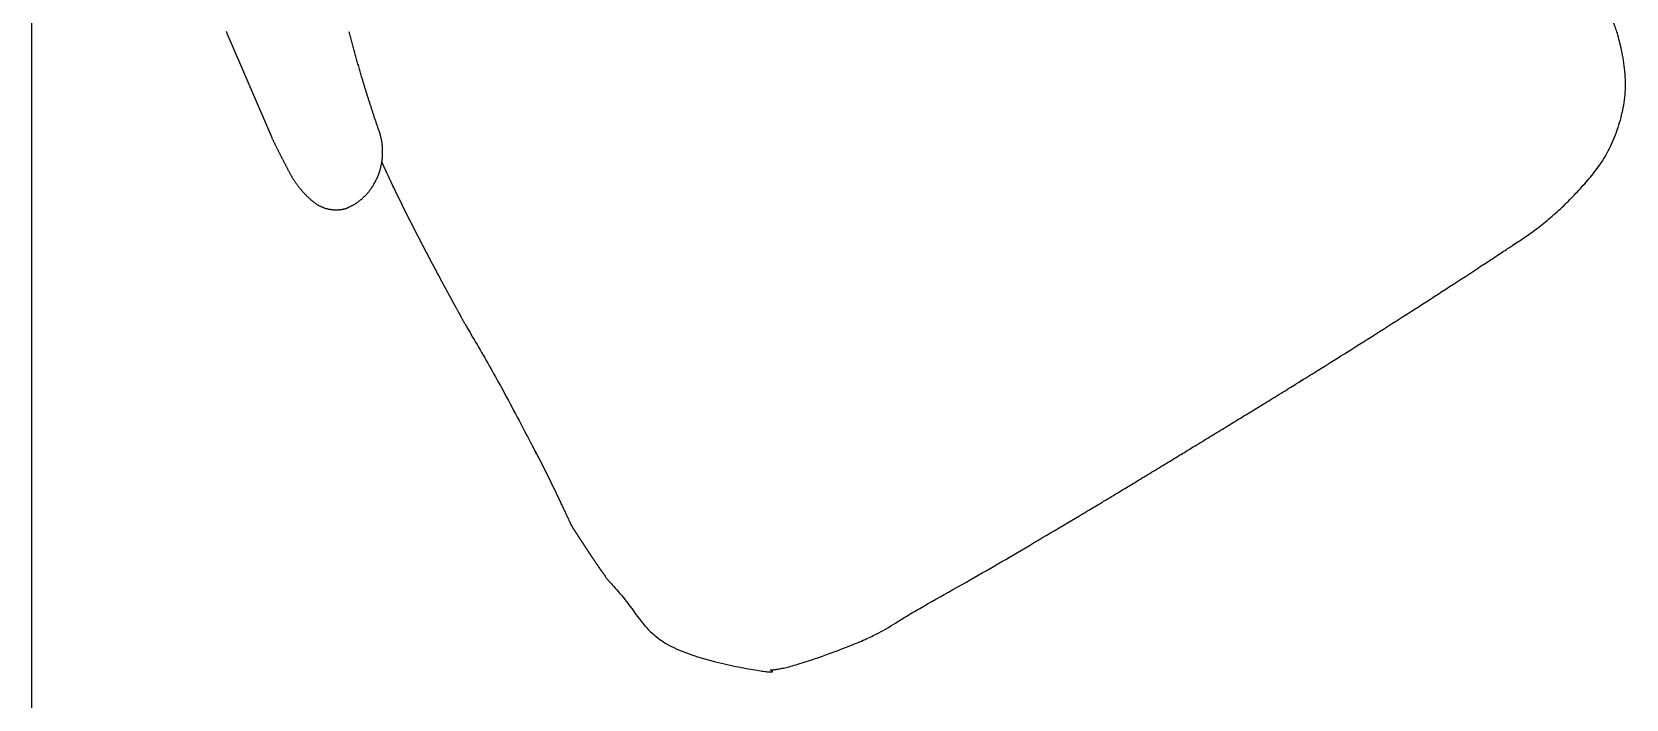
# Model space of a CAD drawing. Header units: inches. Extents: x 1174834 to 1369688, y -175882 to -108740.
# Drawn here: x 1350700 to 1351530, y -169448 to -169100 of the extents above; entities that cross this region are included whole.
import ezdxf

# ---------------------------------------------------------------- set-up
doc = ezdxf.new("R2010")
doc.units = ezdxf.units.IN
doc.header["$LTSCALE"] = 500
doc.header["$MEASUREMENT"] = 0
doc.linetypes.add('DASH', pattern=[0.35, 0.25, -0.1])
doc.layers.add('FF-FURN', color=51, linetype='Continuous')

# ---------------------------------------------------------------- blocks, each defined once
blk = doc.blocks.new('A$C48916692')
at = {"color": 3, "linetype": 'DASH', "ltscale": 150}
blk.add_lwpolyline([(10244.89, 7347.82), (10244.66, 7347.73), (10244.43, 7347.65), (10244.2, 7347.56), (10243.97, 7347.48), (10189.65, 7324.19), (10189.36, 7324.05), (10189.07, 7323.9), (10188.77, 7323.76), (10188.48, 7323.62), (10188.19, 7323.48), (10187.9, 7323.34), (10187.61, 7323.19), (10187.32, 7323.05), (10187.03, 7322.91), (10186.74, 7322.77), (10186.45, 7322.62), (10186.16, 7322.48), (10185.87, 7322.34), (10185.59, 7322.19), (10185.3, 7322.05), (10185.01, 7321.91), (10184.72, 7321.76), (10184.43, 7321.62), (10184.14, 7321.47), (10183.85, 7321.33), (10183.56, 7321.18), (10183.27, 7321.04), (10182.98, 7320.89), (10182.69, 7320.75), (10182.41, 7320.6), (10182.12, 7320.46), (10181.83, 7320.31), (10181.54, 7320.17), (10181.25, 7320.02), (10180.96, 7319.88), (10180.68, 7319.73), (10180.39, 7319.58), (10180.1, 7319.44), (10179.81, 7319.29), (10179.52, 7319.14), (10179.24, 7318.99), (10178.95, 7318.85), (10178.66, 7318.7), (10178.37, 7318.55), (10178.09, 7318.4), (10177.8, 7318.26), (10177.51, 7318.11), (10177.22, 7317.96), (10176.94, 7317.81), (10176.65, 7317.66), (10176.36, 7317.51), (10176.08, 7317.36), (10175.79, 7317.22), (10175.5, 7317.07), (10175.22, 7316.92), (10174.93, 7316.77), (10174.64, 7316.62), (10174.36, 7316.47), (10174.07, 7316.32), (10173.79, 7316.17), (10173.5, 7316.02), (10173.21, 7315.87), (10172.93, 7315.72), (10172.64, 7315.56), (10172.36, 7315.41), (10172.07, 7315.26), (10171.79, 7315.11), (10171.5, 7314.96), (10171.22, 7314.81), (10170.95, 7314.66), (10170.68, 7314.52), (10170.42, 7314.38), (10170.15, 7314.23), (10169.89, 7314.08), (10169.63, 7313.93), (10169.37, 7313.78), (10169.11, 7313.62), (10168.85, 7313.47), (10168.59, 7313.31), (10168.33, 7313.15), (10168.07, 7312.99), (10167.82, 7312.83), (10167.56, 7312.67), (10167.31, 7312.5), (10167.06, 7312.34), (10166.81, 7312.17), (10166.56, 7312), (10166.31, 7311.83), (10166.06, 7311.66), (10165.81, 7311.48), (10165.56, 7311.31), (10165.32, 7311.13), (10165.08, 7310.95), (10164.83, 7310.77), (10164.59, 7310.59), (10164.35, 7310.41), (10164.11, 7310.22), (10163.87, 7310.04), (10163.63, 7309.85), (10163.4, 7309.66), (10163.16, 7309.47), (10162.93, 7309.28), (10162.7, 7309.09), (10162.47, 7308.89), (10162.24, 7308.7), (10162.01, 7308.5), (10161.78, 7308.3), (10161.55, 7308.1), (10161.33, 7307.9), (10161.1, 7307.7), (10160.88, 7307.49), (10160.66, 7307.29), (10160.44, 7307.08), (10160.22, 7306.87), (10160, 7306.66), (10159.79, 7306.45), (10159.57, 7306.24), (10159.36, 7306.02), (10159.14, 7305.81), (10158.93, 7305.59), (10158.72, 7305.37), (10158.52, 7305.15), (10158.31, 7304.93), (10158.1, 7304.71), (10157.9, 7304.49), (10157.7, 7304.27), (10157.49, 7304.04), (10157.29, 7303.81), (10157.1, 7303.59), (10156.9, 7303.36), (10156.7, 7303.13), (10156.51, 7302.89), (10156.31, 7302.66), (10156.14, 7302.44), (10155.96, 7302.22), (10155.79, 7302), (10155.63, 7301.77), (10155.46, 7301.54), (10155.31, 7301.31), (10155.15, 7301.08), (10155, 7300.84), (10154.85, 7300.6), (10154.7, 7300.36), (10154.56, 7300.12), (10154.42, 7299.88), (10154.28, 7299.63), (10154.15, 7299.38), (10154.03, 7299.13), (10153.9, 7298.88), (10153.78, 7298.62), (10153.67, 7298.37), (10153.55, 7298.11), (10153.44, 7297.85), (10153.34, 7297.59), (10153.24, 7297.33), (10153.14, 7297.06), (10153.05, 7296.8), (10152.96, 7296.53), (10152.87, 7296.27), (10152.79, 7296), (10152.71, 7295.73), (10152.64, 7295.45), (10152.57, 7295.18), (10152.51, 7294.91), (10152.44, 7294.63), (10152.39, 7294.36), (10152.33, 7294.08), (10152.28, 7293.81), (10152.24, 7293.53), (10152.2, 7293.25), (10152.16, 7292.97), (10152.13, 7292.69), (10152.1, 7292.41), (10152.08, 7292.13), (10152.06, 7291.85), (10152.04, 7291.57), (10152.03, 7291.29), (10152.02, 7291.01), (10152.02, 7290.73), (10152.02, 7290.45), (10152.02, 7290.17), (10152.03, 7289.89), (10152.04, 7289.61), (10152.06, 7289.32), (10152.08, 7289.04), (10152.11, 7288.76), (10152.14, 7288.48), (10152.17, 7288.21), (10152.21, 7287.93), (10152.25, 7287.65), (10152.3, 7287.37), (10152.35, 7287.1), (10152.4, 7286.82), (10152.46, 7286.54), (10152.52, 7286.27), (10152.59, 7286), (10152.66, 7285.73), (10152.76, 7285.48), (10152.86, 7285.23), (10152.96, 7284.99), (10153.06, 7284.74), (10153.16, 7284.5), (10153.27, 7284.25), (10153.38, 7284.01), (10153.49, 7283.77), (10153.61, 7283.53), (10153.72, 7283.29), (10153.84, 7283.06), (10153.96, 7282.82), (10154.08, 7282.58), (10154.21, 7282.35), (10154.33, 7282.12), (10154.46, 7281.89), (10154.6, 7281.65), (10154.73, 7281.43), (10154.86, 7281.2), (10155, 7280.97), (10155.14, 7280.74), (10155.28, 7280.52), (10155.43, 7280.3), (10155.57, 7280.08), (10155.72, 7279.86), (10155.87, 7279.64), (10156.02, 7279.42), (10156.18, 7279.2), (10156.33, 7278.99), (10156.49, 7278.78), (10156.65, 7278.56), (10156.82, 7278.35), (10156.98, 7278.15), (10157.15, 7277.94), (10157.31, 7277.73), (10157.48, 7277.53), (10157.65, 7277.33), (10157.83, 7277.13), (10158, 7276.93), (10158.18, 7276.73), (10158.36, 7276.53), (10158.54, 7276.34), (10158.72, 7276.15), (10158.91, 7275.96), (10159.09, 7275.77), (10159.28, 7275.58), (10159.47, 7275.39), (10159.66, 7275.21), (10159.86, 7275.03), (10160.05, 7274.85), (10160.25, 7274.67), (10160.44, 7274.49), (10160.64, 7274.32), (10160.85, 7274.14), (10161.05, 7273.97), (10161.25, 7273.8), (10161.46, 7273.64), (10161.67, 7273.47), (10161.88, 7273.31), (10162.09, 7273.15), (10162.3, 7272.99), (10162.51, 7272.83), (10162.73, 7272.67), (10162.94, 7272.52), (10163.35, 7272.24), (10163.76, 7271.96), (10164.17, 7271.69), (10164.59, 7271.43), (10165.01, 7271.17), (10165.44, 7270.92), (10165.86, 7270.67), (10166.3, 7270.43), (10166.73, 7270.2), (10167.17, 7269.98), (10167.61, 7269.76), (10168.06, 7269.54), (10168.51, 7269.34), (10168.96, 7269.14), (10169.42, 7268.95), (10169.87, 7268.76), (10170.33, 7268.58), (10170.8, 7268.41), (10171.26, 7268.24), (10171.73, 7268.08), (10172.2, 7267.93), (10172.67, 7267.79), (10173.15, 7267.65), (10173.62, 7267.52), (10174.1, 7267.4), (10174.58, 7267.28), (10175.06, 7267.17), (10175.55, 7267.07), (10176.03, 7266.98), (10176.52, 7266.89), (10177, 7266.81), (10177.49, 7266.74), (10177.98, 7266.67), (10178.47, 7266.61), (10178.96, 7266.56), (10179.46, 7266.52), (10179.95, 7266.48), (10180.44, 7266.45), (10180.93, 7266.43), (10181.43, 7266.41), (10181.92, 7266.41), (10182.42, 7266.41), (10182.91, 7266.41), (10183.4, 7266.43), (10183.9, 7266.45), (10184.39, 7266.48), (10184.88, 7266.52), (10185.37, 7266.56), (10185.87, 7266.61), (10186.36, 7266.67), (10186.85, 7266.74), (10187.33, 7266.81), (10187.82, 7266.89), (10188.31, 7266.98), (10188.79, 7267.07), (10189.28, 7267.18), (10189.76, 7267.29), (10190.24, 7267.4), (10190.72, 7267.53), (10191.19, 7267.66), (10191.67, 7267.79), (10192.14, 7267.94), (10192.61, 7268.09), (10193.08, 7268.25), (10193.51, 7268.4), (10193.94, 7268.55), (10194.37, 7268.7), (10194.8, 7268.84), (10195.23, 7268.99), (10195.66, 7269.14), (10196.1, 7269.29), (10196.53, 7269.43), (10196.96, 7269.58), (10197.39, 7269.73), (10197.82, 7269.87), (10198.25, 7270.02), (10198.69, 7270.17), (10199.12, 7270.31), (10199.55, 7270.46), (10199.98, 7270.6), (10200.42, 7270.75), (10200.85, 7270.89), (10201.28, 7271.03), (10201.72, 7271.18), (10202.15, 7271.32), (10202.58, 7271.46), (10203.01, 7271.61), (10203.45, 7271.75), (10203.88, 7271.89), (10204.31, 7272.03), (10204.75, 7272.17), (10205.18, 7272.32), (10205.62, 7272.46), (10206.05, 7272.6), (10206.48, 7272.74), (10206.92, 7272.88), (10207.35, 7273.02), (10207.79, 7273.16), (10208.22, 7273.3), (10208.66, 7273.43), (10209.09, 7273.57), (10209.52, 7273.71), (10209.96, 7273.85), (10210.39, 7273.99), (10210.83, 7274.12), (10211.26, 7274.26), (10211.7, 7274.4), (10212.13, 7274.53), (10212.57, 7274.67), (10213.01, 7274.8), (10213.44, 7274.94), (10213.88, 7275.08), (10214.31, 7275.21), (10214.75, 7275.34), (10215.18, 7275.48), (10215.62, 7275.61), (10216.06, 7275.75), (10216.49, 7275.88), (10216.93, 7276.01), (10217.36, 7276.15), (10217.8, 7276.28), (10218.24, 7276.41), (10218.67, 7276.54), (10219.11, 7276.67), (10219.55, 7276.8), (10219.99, 7276.94), (10220.42, 7277.07), (10220.86, 7277.2), (10221.5, 7277.39), (10222.15, 7277.58), (10222.79, 7277.77), (10223.43, 7277.95), (10224.08, 7278.14), (10224.72, 7278.33), (10225.37, 7278.51), (10226.01, 7278.7), (10226.65, 7278.89), (10227.3, 7279.07), (10227.94, 7279.25), (10228.59, 7279.44), (10229.24, 7279.62), (10229.88, 7279.8), (10230.53, 7279.98), (10231.17, 7280.16), (10231.82, 7280.34), (10232.47, 7280.52), (10233.11, 7280.7), (10233.76, 7280.88), (10234.41, 7281.05), (10235.05, 7281.23), (10235.7, 7281.4), (10236.35, 7281.58), (10237, 7281.75), (10237.64, 7281.93), (10238.29, 7282.1), (10238.94, 7282.27), (10239.59, 7282.44), (10240.24, 7282.61), (10240.89, 7282.78), (10241.53, 7282.95), (10242.18, 7283.12), (10242.83, 7283.29), (10243.48, 7283.46), (10244.13, 7283.62), (10244.78, 7283.79)], dxfattribs=at)
blk.add_rational_spline([(10176.76, 7266.85), (10169.87, 7263.65), (10163.92, 7260.9), (10163.92, 7260.9), (10163.92, 7260.9), (10162.17, 7260.06), (10160.38, 7259.2), (10157.38, 7257.74), (10154.24, 7256.19), (10151.09, 7254.64), (10147.79, 7252.97), (10144.49, 7251.31), (10140.97, 7249.51), (10137.45, 7247.71), (10133.7, 7245.75), (10129.95, 7243.8), (10126.08, 7241.75), (10122.21, 7239.7), (10118.19, 7237.54), (10114.16, 7235.39), (10110.02, 7233.13), (10105.87, 7230.88), (10101.57, 7228.52), (10097.26, 7226.16), (10092.81, 7223.69), (10060.31, 7204.45), (10026.68, 7187.26), (10026.28, 7187.04), (10025.93, 7186.86), (10025.16, 7186.45), (10024.5, 7186.1), (10023.84, 7185.76), (10023.05, 7185.35), (10022.27, 7184.94), (10021.44, 7184.52), (10020.62, 7184.1), (10019.17, 7183.36), (10017.71, 7182.62), (10015.82, 7181.68), (10013.93, 7180.74), (10011.95, 7179.76), (10009.97, 7178.79), (10007.62, 7177.65), (10005.27, 7176.51), (10002.94, 7175.39), (10000.63, 7174.28), (9998.49, 7173.27), (9998.48, 7173.26), (9998.47, 7173.26), (9998.14, 7173.1), (9997.7, 7172.9), (9997.26, 7172.7), (9996.8, 7172.49), (9996.78, 7172.48), (9996.76, 7172.47), (9992.01, 7170.2), (9987.24, 7167.98), (9986.1, 7167.25), (9984.94, 7166.5), (9982.66, 7165.03), (9980.48, 7163.61), (9978.31, 7162.19), (9976.8, 7161.2), (9975.29, 7160.21), (9974.25, 7159.53), (9973.21, 7158.84), (9972.23, 7158.19), (9971.24, 7157.54), (9970.26, 7156.88), (9969.28, 7156.22), (9968.31, 7155.56), (9967.33, 7154.9), (9966.36, 7154.23), (9965.4, 7153.55), (9964.29, 7152.77), (9963.18, 7151.99), (9962.11, 7151.21), (9961.05, 7150.44), (9959.73, 7149.47), (9947.82, 7140.33), (9936.99, 7129.93), (9907.9, 7103.52), (9912.28, 7064.47), (9912.28, 7064.47), (9912.28, 7064.47), (9917.22, 7033.36), (9933.25, 7006.24), (9965.51, 6948.74), (9999.47, 6892.22), (10015.16, 6866.21), (10031, 6840.3), (10046.8, 6814.37), (10062.76, 6788.53), (10062.76, 6788.53), (10062.76, 6788.53), (10097.51, 6732.49), (10133.9, 6677.51), (10133.9, 6677.51), (10133.9, 6677.51), (10150.69, 6650.85), (10176.11, 6632.24), (10208.84, 6610.49), (10245.63, 6624.3), (10259.83, 6629.17), (10273.39, 6635.59), (10274.86, 6636.32), (10276.04, 6636.91), (10277.21, 6637.5), (10278.41, 6638.13), (10279.62, 6638.76), (10280.66, 6639.31), (10281.7, 6639.87), (10282.73, 6640.43), (10283.77, 6641), (10284.8, 6641.57), (10285.83, 6642.14), (10286.86, 6642.72), (10287.89, 6643.29), (10288.98, 6643.9), (10290.06, 6644.51), (10291.63, 6645.4), (10293.2, 6646.29), (10295.46, 6647.58), (10297.72, 6648.87), (10300.07, 6650.23), (10301.26, 6650.92), (10302.43, 6651.59), (10302.43, 6651.59), (10302.43, 6651.59), (10306.59, 6654.82), (10310.78, 6658.01), (10310.78, 6658.01), (10310.78, 6658.01), (10310.8, 6658.02), (10310.82, 6658.04), (10311.21, 6658.35), (10311.59, 6658.65), (10311.97, 6658.95), (10312.26, 6659.17), (10312.27, 6659.18), (10312.28, 6659.18), (10314.16, 6660.62), (10316.21, 6662.17), (10318.26, 6663.73), (10320.35, 6665.3), (10322.44, 6666.87), (10324.21, 6668.18), (10325.98, 6669.5), (10327.68, 6670.75), (10329.39, 6672), (10330.71, 6672.96), (10332.03, 6673.92), (10332.78, 6674.45), (10333.53, 6674.99), (10334.25, 6675.51), (10334.98, 6676.02), (10335.59, 6676.45), (10336.2, 6676.88), (10336.91, 6677.38), (10337.24, 6677.6), (10337.61, 6677.86), (10337.61, 6677.86), (10337.61, 6677.86), (10368.27, 6699.91), (10400.24, 6720.02), (10400.24, 6720.02), (10400.24, 6720.02), (10404.47, 6722.86), (10408.54, 6725.6), (10412.61, 6728.35), (10416.51, 6731.01), (10420.4, 6733.67), (10424.17, 6736.26), (10427.93, 6738.85), (10431.51, 6741.36), (10435.1, 6743.86), (10438.56, 6746.31), (10442.01, 6748.75), (10445.22, 6751.05), (10448.43, 6753.36), (10451.42, 6755.54), (10454.41, 6757.71), (10457.23, 6759.8), (10460.04, 6761.89), (10462.71, 6763.89), (10464.3, 6765.09), (10465.84, 6766.26), (10465.84, 6766.26), (10465.84, 6766.26), (10472.11, 6771.15), (10478.29, 6776.16)], [0.999838019035, 0.999887936586, 1, 1, 1, 1, 1, 1, 1, 1, 1, 1, 1, 1, 1, 1, 1, 1, 1, 1, 1, 1, 1, 1, 1, 0.999520795268, 1, 1, 1, 1, 1, 1, 1, 1, 1, 1, 1, 1, 1, 1, 1, 1, 1, 1, 1, 1, 1, 1, 1, 1, 1, 1, 1, 1, 1, 0.999990679768, 1, 1, 1, 1, 1, 1, 1, 1, 1, 1, 1, 1, 1, 1, 1, 1, 1, 1, 1, 1, 1, 1, 1, 0.998450804252, 1, 0.890297029991, 1, 1, 1, 0.982314669022, 1, 0.999889591183, 1, 0.999995732862, 1, 0.999995732859, 1, 1, 1, 0.999889591183, 1, 1, 1, 0.982314669022, 1, 0.890297029991, 1, 0.998450804252, 1, 1, 1, 1, 1, 1, 1, 1, 1, 1, 1, 1, 1, 1, 1, 1, 1, 1, 1, 1, 1, 1, 1, 1, 1, 0.99999067977, 1, 1, 1, 1, 1, 1, 1, 1, 1, 1, 1, 1, 1, 1, 1, 1, 1, 1, 1, 1, 1, 1, 1, 1, 1, 1, 1, 1, 1, 1, 1, 1, 1, 0.999520795267, 1, 1, 1, 1, 1, 1, 1, 1, 1, 1, 1, 1, 1, 1, 1, 1, 1, 1, 1, 1, 1, 1, 1, 1, 1, 0.999864008869, 0.999819535565], degree=2, knots=[218.72272, 218.72272, 218.72272, 219, 219, 220, 220, 221, 221, 222, 222, 223, 223, 224, 224, 225, 225, 226, 226, 227, 227, 228, 228, 229, 229, 230, 230, 231, 231, 232, 232, 233, 233, 234, 234, 235, 235, 236, 236, 237, 237, 238, 238, 239, 239, 240, 240, 241, 241, 242, 242, 243, 243, 244, 244, 245, 245, 246, 246, 247, 247, 248, 248, 249, 249, 250, 250, 251, 251, 252, 252, 253, 253, 254, 254, 255, 255, 256, 256, 257, 257, 258, 258, 259, 259, 260, 260, 261, 261, 262, 262, 263, 263, 264, 264, 265, 265, 266, 266, 267, 267, 268, 268, 269, 269, 270, 270, 271, 271, 272, 272, 273, 273, 274, 274, 275, 275, 276, 276, 277, 277, 278, 278, 279, 279, 280, 280, 281, 281, 282, 282, 283, 283, 284, 284, 285, 285, 286, 286, 287, 287, 288, 288, 289, 289, 290, 290, 291, 291, 292, 292, 293, 293, 294, 294, 295, 295, 296, 296, 297, 297, 298, 298, 299, 299, 300, 300, 301, 301, 302, 302, 303, 303, 304, 304, 305, 305, 306, 306, 307, 307, 308, 308, 309, 309, 310, 310, 311, 311, 312, 312, 312.336485, 312.336485, 312.336485], dxfattribs=at)
at = {"layer": 'FF-FURN', "color": 250}
blk.add_line((8317.51, 7449.04), (11183.61, 7449.04), dxfattribs=at)

msp = doc.modelspace()

# ---------------------------------------------------------------- block references
at = {"color": 3, "rotation": 90.00000000000001}
msp.add_blockref('A$C48916692', (1358149.2, -179344.91), dxfattribs=at)

doc.saveas('drawing.dxf')
